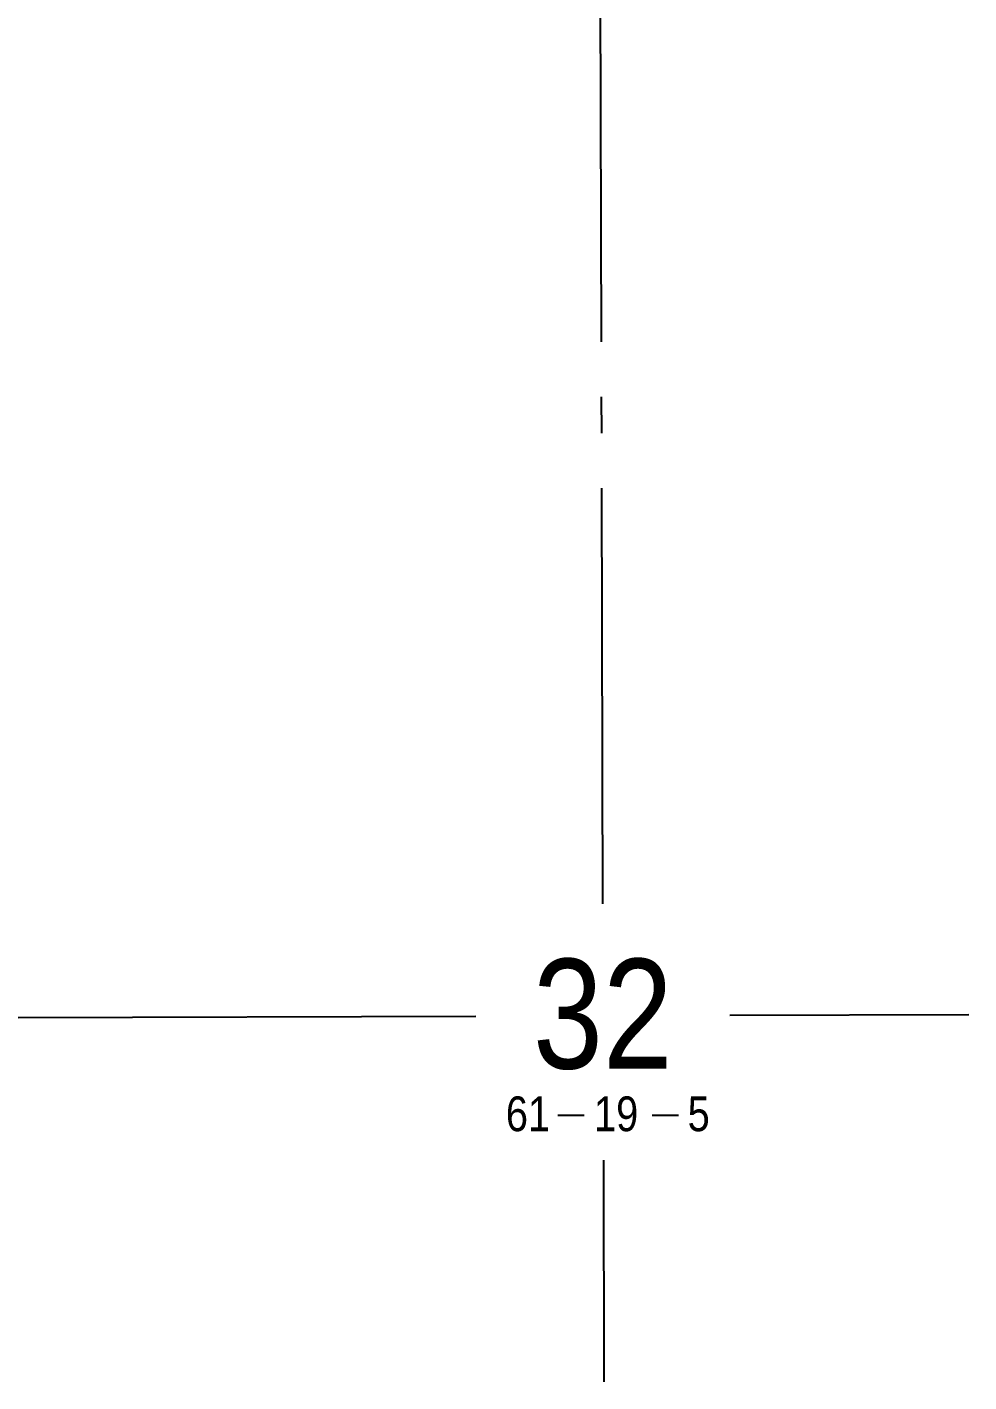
# Model space of a CAD drawing. Extents: x 507565 to 531726, y 6009554 to 6022365.
# Drawn here: x 511948.3 to 512205.7, y 6018986.9 to 6019357.2 of the extents above; entities that cross this region are included whole.
import ezdxf
from ezdxf.enums import TextEntityAlignment as Align

# ---------------------------------------------------------------- set-up
doc = ezdxf.new("R2010")
doc.units = 0
doc.header["$LTSCALE"] = 5
doc.linetypes.add('foc-QUARTERLINE', pattern=[33, 25, -3, 2, -3])
for name, color, linetype in [('10', 1, 'Continuous'), ('9', 3, 'Continuous'), ('L-QSEC', 8, 'foc-QUARTERLINE'), ('L-SECLBL', 7, 'Continuous')]:
    doc.layers.add(name, color=color, linetype=linetype)
doc.styles.add('80L', font='ARIALN.TTF', dxfattribs={"height": 10})
doc.styles.add('SIMPLEX', font='ARIALN.TTF')

# ---------------------------------------------------------------- blocks, each defined once
blk = doc.blocks.new('L-SECLBL')
at = {"layer": '9', "color": 7}
for p, q in [((-5.08, -27.83), (-12.29, -27.83)), ((20.7, -27.83), (13.5, -27.83))]:
    blk.add_line(p, q, dxfattribs=at)
at = {"layer": '10', "color": 2, "style": 'SIMPLEX'}
blk.add_attdef('SEC', text='', height=30, dxfattribs=at).set_placement((0, 0), align=Align.MIDDLE)
at = {"layer": '10', "color": 5, "style": '80L'}
blk.add_attdef('TWP', text='', height=9.5, dxfattribs=at).set_placement((-14.43, -27.37), align=Align.MIDDLE_RIGHT)
blk.add_attdef('RGE', text='', height=9.5, dxfattribs=at).set_placement((3.62, -27.37), align=Align.MIDDLE_CENTER)
blk.add_attdef('MER', text='', height=9.5, dxfattribs=at).set_placement((23.17, -27.37), align=Align.MIDDLE_LEFT)

msp = doc.modelspace()

# ---------------------------------------------------------------- linework, layer by layer
at = {"layer": 'L-QSEC'}
for p, q in [((512103.58, 6019891.163), (512105.624, 6019117.53)), ((512070.946, 6019086.783), (511302.999, 6019084.329)), ((512205.704, 6019087.214), (512140.399, 6019087.005)), ((512105.809, 6019047.531), (512105.969, 6018986.902))]:
    msp.add_line(p, q, dxfattribs=at)

# ---------------------------------------------------------------- block references
at = {"layer": 'L-SECLBL', "xscale": 0.9994679999999895, "yscale": 0.9994679999999895, "zscale": 0.9994679999999895}
msp.add_blockref('L-SECLBL', (512105.687, 6019087.53), dxfattribs=at).add_auto_attribs({'SEC': '32', 'TWP': '61', 'RGE': '19', 'MER': '5'})
msp.add_blockref('L-SECLBL', (512105.687, 6019087.53), dxfattribs=at).add_auto_attribs({'SEC': '32', 'TWP': '61', 'RGE': '19', 'MER': '5'})

doc.saveas('drawing.dxf')
